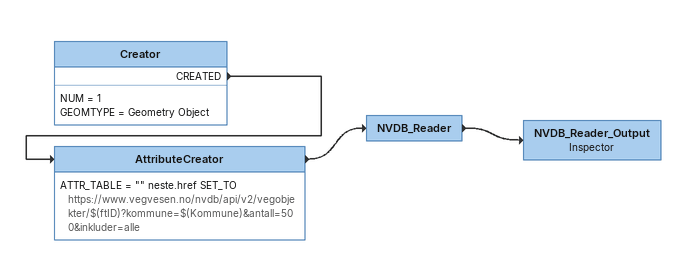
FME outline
Creator
    NUM = 1
    GEOMTYPE = Geometry Object
    CREATED -> AttributeCreator
AttributeCreator
    ATTR_TABLE = "" neste.href SET_TO https://www.vegvesen.no/nvdb/api/v2/vegobjekter/$(ftID)?kommune=$(Kommune)&antall=500&inkluder=alle
    -> NVDB_Reader
NVDB_Reader
    -> NVDB_Reader_Output
NVDB_Reader_Output: Inspector
